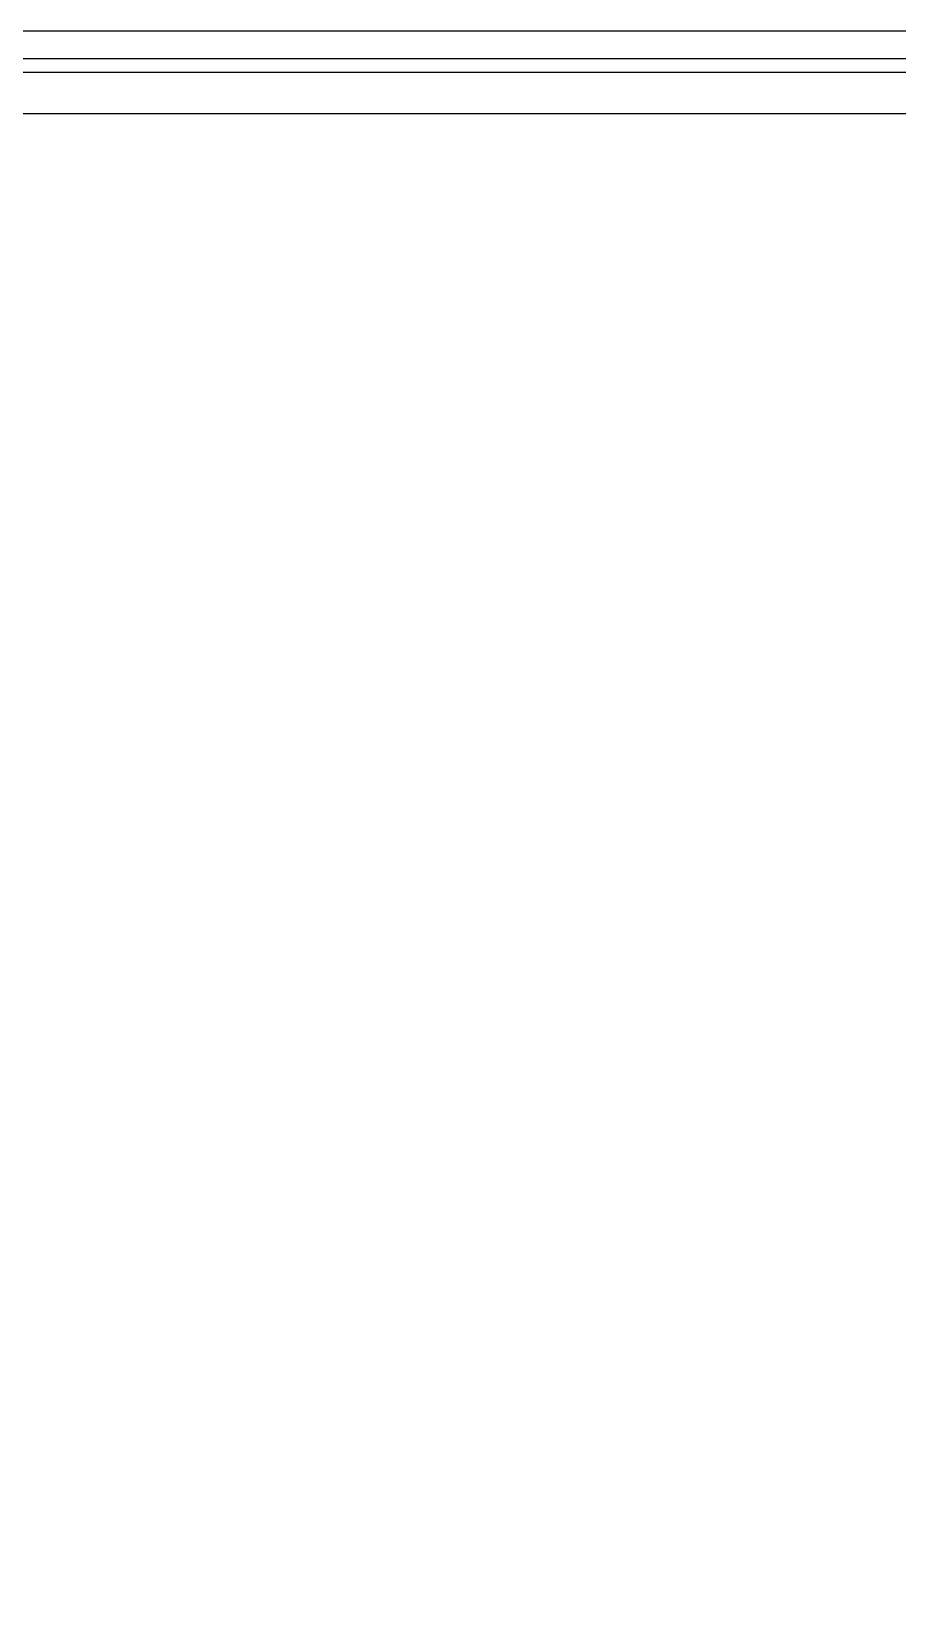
# Model space of a CAD drawing. Header units: centimetres. Extents: x -35664 to 50682, y -23001 to 23705.
# Drawn here: x 5015.6 to 5047, y -11519.1 to -11462.4 of the extents above; entities that cross this region are included whole.
import ezdxf

# ---------------------------------------------------------------- set-up
doc = ezdxf.new("R2010")
doc.units = ezdxf.units.CM
doc.layers.add('B Général', color=252, linetype='Continuous')
doc.layers.add('prlm-Coupe', color=252, linetype='Continuous')

# ---------------------------------------------------------------- blocks, each defined once
blk = doc.blocks.new('A$C373B78D5')
at = {"layer": 'B Général', "linetype": 'Continuous'}
for p, q in [((-16900.00960232518, 6010.497772010194), (-19604.97754454028, 6010.497772010194)), ((-16926.00960232529, 6009.497772012988), (-19578.97754454017, 6009.497772012988)), ((-16926.00960232529, 6007.497772012988), (-19578.97754454017, 6007.497772012988))]:
    blk.add_line(p, q, dxfattribs=at)
at = {"layer": 'B Général', "linetype": 'Continuous', "flags": 128}
blk.add_lwpolyline([(-13322.41312508976, 5331.874870592763), (-14116.60328512038, 5339.816772190759), (-14116.60328511175, 5034.997772220231), (-14698.39768107675, 5034.997772220231), (-14698.39768107675, 4132.997772291093), (-15478.41346819822, 4132.997772286533), (-15478.41346819821, 5661.997772313562), (-16935.00960214024, 5661.997772313562), (-16935.00960214024, 6008.997772167524), (-19603.97754450706, 6008.997772167524), (-19603.97754450924, 5296.997766892489), (-19865.05563981401, 5296.99777721469), (-19865.05563979963, 5049.997772636974), (-19852.83839746257, 5049.997772286331), (-19852.83839744799, 4089.997772288327), (-18095.93119467114, 4089.997772286331), (-18095.93119467114, 3502.997772414275), (-16050.89768107675, 3502.997772414275), (-16050.89768107675, 3504.92354003127), (-16050.41346860079, 3504.92354003127), (-16050.41346860079, 3202.997772297769), (-11164.45229435724, 3202.997772297769)], dxfattribs=at)

msp = doc.modelspace()

# ---------------------------------------------------------------- block references
at = {"layer": 'prlm-Coupe'}
msp.add_blockref('A$C373B78D5', (23111.6231628971, -17472.85068959289), dxfattribs=at)

doc.saveas('drawing.dxf')
